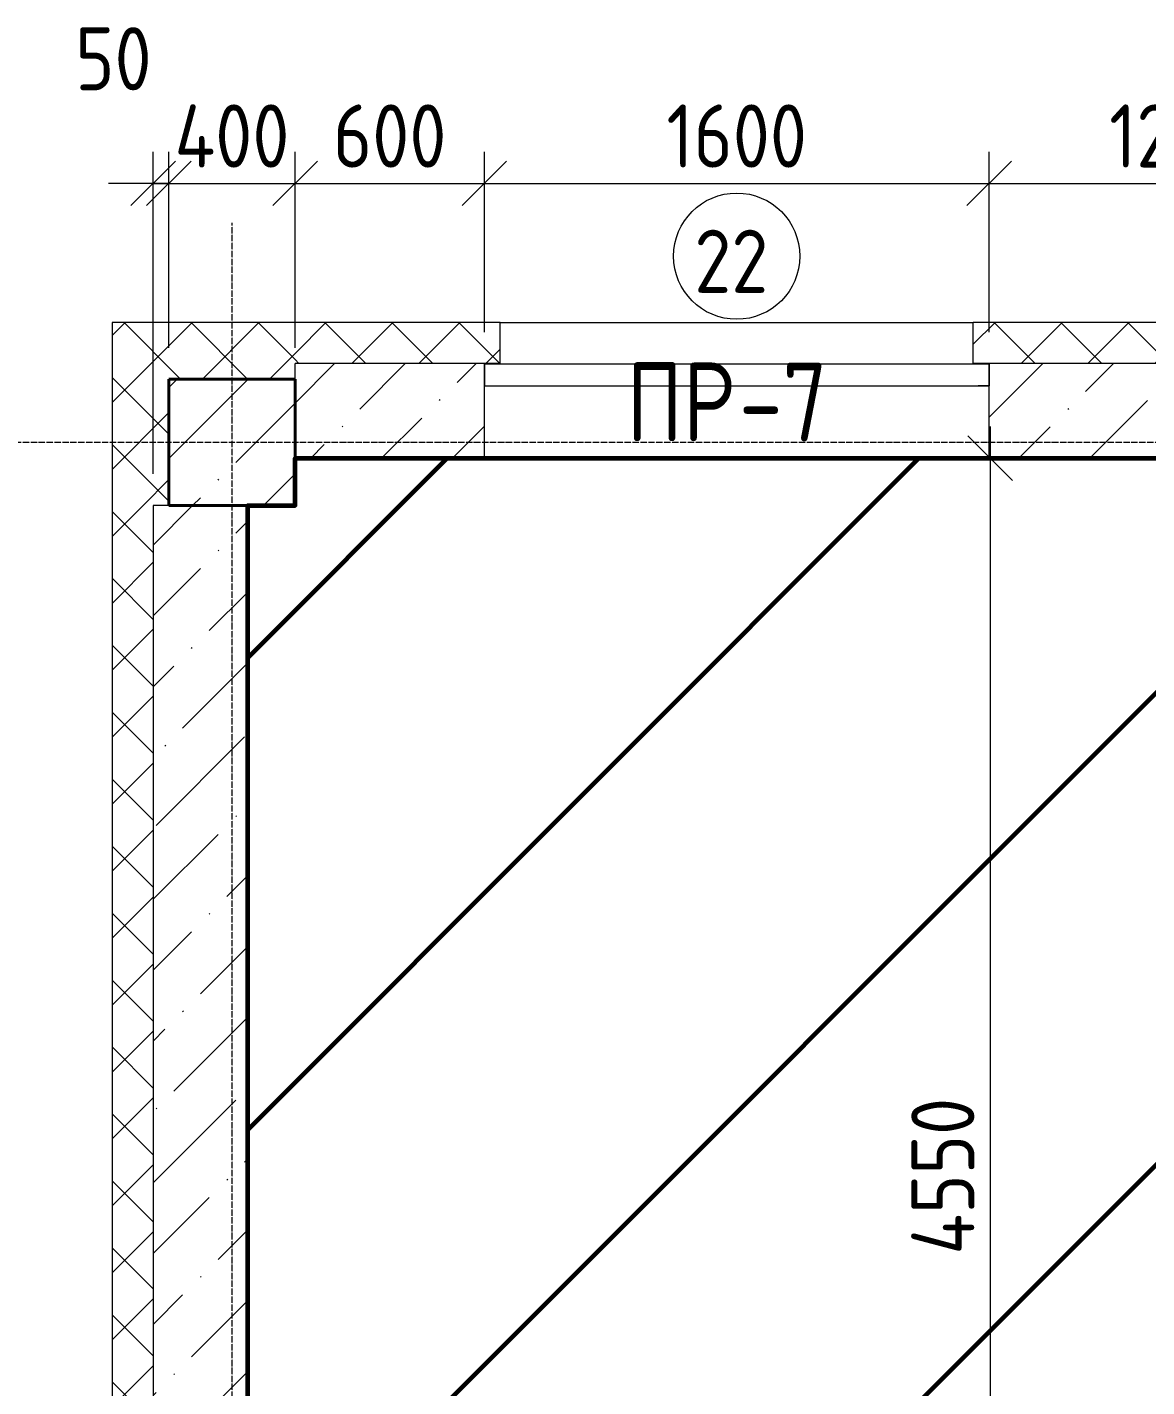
# Model space of a CAD drawing. Header units: millimetres. Extents: x -56773 to 323062, y -262288 to 76460.
# Drawn here: x -18965 to -15416, y -28052 to -23744 of the extents above; entities that cross this region are included whole.
import ezdxf

# ---------------------------------------------------------------- set-up
doc = ezdxf.new("R2010")
doc.units = ezdxf.units.MM
doc.linetypes.add('ADSK_Линия сетки', pattern=[25, 20, -2.5, 0, -2.5])
for name, color, linetype, lineweight in [('1.1)Стяжка керамзит  2 этаж', 5, 'Continuous', 60), ('3.1 Штукатурка внешн стен', 5, 'Continuous', 60), ('_ Окна', 7, 'Continuous', 18), ('Марки', 7, 'Continuous', 20), ('Марки окон', 7, 'Continuous', 20), ('Несущие колонны', 7, 'Continuous', 18), ('Окна', 7, 'Continuous', 9), ('Оси', 7, 'Continuous', 9), ('Размеры', 7, 'Continuous', 9), ('Стены внутренние', 7, 'Continuous', 18), ('Стены наружные', 7, 'Continuous', 18), ('Стены несущие', 7, 'Continuous', 30), ('Стены отделка', 7, 'Continuous', 30), ('Стены штриховка', 7, 'Continuous', 9)]:
    doc.layers.add(name, color=color, linetype=linetype, lineweight=lineweight)
doc.styles.add('GOST Common_2', font='', dxfattribs={"width": 0.9, "height": 250})
doc.styles.add('GOST Common_3', font='', dxfattribs={"width": 0.9, "height": 200})
doc.styles.add('GOST Common_5', font='', dxfattribs={"width": 0.85, "height": 250})
doc.styles.get('GOST Common_2').set_extended_font_data('GOST Common')
doc.styles.get('GOST Common_3').set_extended_font_data('GOST Common')
doc.styles.get('GOST Common_5').set_extended_font_data('GOST Common')
doc.dimstyles.new('ADSK_Основной_2_0', dxfattribs={"dimscale": 304.8, "dimtxt": 201.142999, "dimasz": 0.463911, "dimexe": 0.328084, "dimexo": 0.328084, "dimgap": 0.164042, "dimtad": 1, "dimdec": 3, "dimrnd": 0.001, "dimdsep": 46, "dimtxsty": 'GOST Common_3', "dimblk1": 'OBLIQUE', "dimblk2": 'OBLIQUE', "dimsah": 1, "dimcen": 0.09, "dimdle": 0.328084, "dimazin": 2, "dimtfac": 1, "dimtdec": 4, "dimtix": 1, "dimtmove": 0, "dimatfit": 3, "dimfxl": 1, "dimtvp": 1, "dimtolj": 1, "dimtzin": 0, "dimlwd": 20, "dimlwe": 20, "dimarcsym": 2})
doc.dimstyles.new('ADSK_Основной_2_0_1', dxfattribs={"dimscale": 304.8, "dimtxt": 201.142999, "dimasz": 0.463911, "dimexe": 0.328084, "dimexo": 0.328084, "dimgap": 0.164042, "dimtad": 1, "dimdec": 3, "dimrnd": 0.001, "dimdsep": 46, "dimtxsty": 'GOST Common_3', "dimblk1": 'OBLIQUE', "dimblk2": 'OBLIQUE', "dimsah": 1, "dimcen": 0.09, "dimdle": 0.328084, "dimazin": 2, "dimtfac": 1, "dimtdec": 4, "dimtix": 1, "dimtmove": 1, "dimatfit": 3, "dimfxl": 1, "dimtvp": 1, "dimtolj": 1, "dimtzin": 0, "dimlwd": 20, "dimlwe": 20, "dimarcsym": 2})
pattern_1 = [(45, (1283.93, -48864.63), (84.18955, 308.69595), [396.875, -79.375, 3.353, -76.022])]
pattern_2 = [(45, (1283.93, -48864.63), (-106.066, 106.066), []), (135, (1283.93, -48864.63), (-106.066, -106.066), [])]

# ---------------------------------------------------------------- blocks, each defined once
blk = doc.blocks.new('ADSK_КолоннаЖБ_Прямоугольная - 400x400 мм-1807142-Кладочный план 1-го этажа')
at = {"layer": 'Несущие колонны', "lineweight": 40}
for p, q in [((-200, 200), (200, 200)), ((-200, -200), (-200, 200)), ((200, 200), (200, -200)), ((200, -200), (-200, -200))]:
    blk.add_line(p, q, dxfattribs=at)
blk = doc.blocks.new('ОКНО L03 _2СТ_RS - ОК-1_1600х2000h_противоударное-3556409-Кладочный план 1-го этажа')
at = {"layer": '_ Окна'}
for p, q in [((-838.1, 149), (761.9, 149)), ((-838.1, 149), (-838.1, 79)), ((-838.1, 149), (-833.1, 149)), ((761.9, 149), (756.9, 149)), ((761.9, 149), (761.9, 79)), ((-838.1, 79), (761.9, 79)), ((-838.1, 79), (-803.1, 79)), ((761.9, 79), (726.9, 79))]:
    blk.add_line(p, q, dxfattribs=at)
blk = doc.blocks.new('_Oblique')
at = {"color": 0, "linetype": 'ByBlock', "lineweight": -2}
blk.add_line((-0.5, -0.5), (0.5, 0.5), dxfattribs=at)
blk = doc.blocks.new('*D4189')
at = {"layer": 'Defpoints', "color": 0, "transparency": 16777216}
for p in [(-18516.1, -24238.9), (-18516.1, -24859.7), (-18566.1, -25259.7)]:
    blk.add_point(p, dxfattribs=at)
at = {"layer": 'Размеры', "color": 0, "lineweight": 20, "transparency": 16777216}
for p, q in [((-18566.1, -25159.7), (-18566.1, -24138.9)), ((-18516.1, -24759.7), (-18516.1, -24138.9)), ((-18566.1, -24238.9), (-18707.5, -24238.9)), ((-18566.1, -24238.9), (-18516.1, -24238.9)), ((-18516.1, -24238.9), (-18374.7, -24238.9))]:
    blk.add_line(p, q, dxfattribs=at)
at = {"layer": 'Размеры', "color": 0, "lineweight": 20, "transparency": 16777216, "xscale": 141.4, "yscale": 141.4, "zscale": 141.4}
blk.add_blockref('_Oblique', (-18566.1, -24238.9), dxfattribs=at)
at = {"layer": 'Размеры', "color": 0, "lineweight": 20, "transparency": 16777216, "xscale": 141.4, "yscale": 141.4, "zscale": 141.4, "rotation": 180}
blk.add_blockref('_Oblique', (-18516.1, -24238.9), dxfattribs=at)
at = {"layer": 'Размеры', "color": 0, "lineweight": 9, "transparency": 16777216, "insert": (-18813.3, -23744.2), "char_height": 200, "width": 302.737, "attachment_point": 1, "line_spacing_factor": 1.022761, "style": 'GOST Common_3'}
blk.add_mtext('\\A1;50', dxfattribs=at)
blk = doc.blocks.new('*D4190')
at = {"layer": 'Defpoints', "color": 0, "transparency": 16777216}
for p in [(-18116.1, -24238.9), (-18516.1, -24859.7), (-18116.1, -24859.7)]:
    blk.add_point(p, dxfattribs=at)
at = {"layer": 'Размеры', "color": 0, "lineweight": 20, "transparency": 16777216}
for p, q in [((-18516.1, -24759.7), (-18516.1, -24138.9)), ((-18116.1, -24759.7), (-18116.1, -24138.9)), ((-18516.1, -24238.9), (-18657.5, -24238.9)), ((-18516.1, -24238.9), (-18116.1, -24238.9)), ((-18116.1, -24238.9), (-17974.7, -24238.9))]:
    blk.add_line(p, q, dxfattribs=at)
at = {"layer": 'Размеры', "color": 0, "lineweight": 20, "transparency": 16777216, "xscale": 141.4, "yscale": 141.4, "zscale": 141.4}
blk.add_blockref('_Oblique', (-18516.1, -24238.9), dxfattribs=at)
at = {"layer": 'Размеры', "color": 0, "lineweight": 20, "transparency": 16777216, "xscale": 141.4, "yscale": 141.4, "zscale": 141.4, "rotation": 180}
blk.add_blockref('_Oblique', (-18116.1, -24238.9), dxfattribs=at)
at = {"layer": 'Размеры', "color": 0, "lineweight": 9, "transparency": 16777216, "insert": (-18316.1, -24088.9), "char_height": 200, "width": 474.561, "attachment_point": 5, "style": 'GOST Common_3'}
blk.add_mtext('\\A1;400', dxfattribs=at)
blk = doc.blocks.new('*D4191')
at = {"layer": 'Defpoints', "color": 0, "transparency": 16777216}
for p in [(-17516.1, -24238.9), (-17516.1, -24810.7), (-18116.1, -24859.7)]:
    blk.add_point(p, dxfattribs=at)
at = {"layer": 'Размеры', "color": 0, "lineweight": 20, "transparency": 16777216}
for p, q in [((-18116.1, -24759.7), (-18116.1, -24138.9)), ((-17516.1, -24710.7), (-17516.1, -24138.9)), ((-18216.1, -24238.9), (-17416.1, -24238.9))]:
    blk.add_line(p, q, dxfattribs=at)
at = {"layer": 'Размеры', "color": 0, "lineweight": 20, "transparency": 16777216, "xscale": 141.4, "yscale": 141.4, "zscale": 141.4, "rotation": 180}
blk.add_blockref('_Oblique', (-18116.1, -24238.9), dxfattribs=at)
at = {"layer": 'Размеры', "color": 0, "lineweight": 20, "transparency": 16777216, "xscale": 141.4, "yscale": 141.4, "zscale": 141.4}
blk.add_blockref('_Oblique', (-17516.1, -24238.9), dxfattribs=at)
at = {"layer": 'Размеры', "color": 0, "lineweight": 9, "transparency": 16777216, "insert": (-17816.1, -24088.9), "char_height": 200, "width": 454.106, "attachment_point": 5, "style": 'GOST Common_3'}
blk.add_mtext('\\A1;600', dxfattribs=at)
blk = doc.blocks.new('*D4192')
at = {"layer": 'Defpoints', "color": 0, "transparency": 16777216}
for p in [(-15916.1, -24238.9), (-17516.1, -24810.7), (-15916.1, -24810.7)]:
    blk.add_point(p, dxfattribs=at)
at = {"layer": 'Размеры', "color": 0, "lineweight": 20, "transparency": 16777216}
for p, q in [((-17516.1, -24710.7), (-17516.1, -24138.9)), ((-15916.1, -24710.7), (-15916.1, -24138.9)), ((-17616.1, -24238.9), (-15816.1, -24238.9))]:
    blk.add_line(p, q, dxfattribs=at)
at = {"layer": 'Размеры', "color": 0, "lineweight": 20, "transparency": 16777216, "xscale": 141.4, "yscale": 141.4, "zscale": 141.4, "rotation": 180}
blk.add_blockref('_Oblique', (-17516.1, -24238.9), dxfattribs=at)
at = {"layer": 'Размеры', "color": 0, "lineweight": 20, "transparency": 16777216, "xscale": 141.4, "yscale": 141.4, "zscale": 141.4}
blk.add_blockref('_Oblique', (-15916.1, -24238.9), dxfattribs=at)
at = {"layer": 'Размеры', "color": 0, "lineweight": 9, "transparency": 16777216, "insert": (-16716.1, -24088.9), "char_height": 200, "width": 560.473, "attachment_point": 5, "style": 'GOST Common_3'}
blk.add_mtext('\\A1;1600', dxfattribs=at)
blk = doc.blocks.new('*D4193')
at = {"layer": 'Defpoints', "color": 0, "transparency": 16777216}
for p in [(-14716.1, -24238.9), (-15916.1, -24810.7), (-14716.1, -24810.7)]:
    blk.add_point(p, dxfattribs=at)
at = {"layer": 'Размеры', "color": 0, "lineweight": 20, "transparency": 16777216}
for p, q in [((-15916.1, -24710.7), (-15916.1, -24138.9)), ((-14716.1, -24710.7), (-14716.1, -24138.9)), ((-16016.1, -24238.9), (-14616.1, -24238.9))]:
    blk.add_line(p, q, dxfattribs=at)
at = {"layer": 'Размеры', "color": 0, "lineweight": 20, "transparency": 16777216, "xscale": 141.4, "yscale": 141.4, "zscale": 141.4, "rotation": 180}
blk.add_blockref('_Oblique', (-15916.1, -24238.9), dxfattribs=at)
at = {"layer": 'Размеры', "color": 0, "lineweight": 20, "transparency": 16777216, "xscale": 141.4, "yscale": 141.4, "zscale": 141.4}
blk.add_blockref('_Oblique', (-14716.1, -24238.9), dxfattribs=at)
at = {"layer": 'Размеры', "color": 0, "lineweight": 9, "transparency": 16777216, "insert": (-15316.1, -24088.9), "char_height": 200, "width": 560.473, "attachment_point": 5, "style": 'GOST Common_3'}
blk.add_mtext('\\A1;1200', dxfattribs=at)
blk = doc.blocks.new('*D4092')
at = {"layer": 'Defpoints', "color": 0, "transparency": 16777216}
for p in [(-15812.7, -25109.7), (-15912.7, -29659.7), (-15591.1, -29659.7)]:
    blk.add_point(p, dxfattribs=at)
at = {"layer": 'Размеры', "color": 0, "lineweight": 20, "transparency": 16777216}
for p, q in [((-15912.7, -25009.7), (-15912.7, -29759.7)), ((-15912.7, -25109.7), (-16012.7, -25109.7)), ((-15691.1, -29659.7), (-16012.7, -29659.7))]:
    blk.add_line(p, q, dxfattribs=at)
at = {"layer": 'Размеры', "color": 0, "lineweight": 20, "transparency": 16777216, "xscale": 141.4, "yscale": 141.4, "zscale": 141.4}
for p, rotation in [((-15912.7, -25109.7), 90), ((-15912.7, -29659.7), 270)]:
    blk.add_blockref('_Oblique', p, dxfattribs=dict(at, rotation=rotation))
at = {"layer": 'Размеры', "color": 0, "lineweight": 9, "transparency": 16777216, "insert": (-16062.7, -27384.7), "char_height": 200, "width": 625.93, "attachment_point": 5, "rotation": 90, "style": 'GOST Common_3'}
blk.add_mtext('\\A1;4550', dxfattribs=at)
blk = doc.blocks.new('М_окна1 - Маркировка типоразмера-1510237-Кладочный план 1-го этажа')
at = {"layer": 'Марки окон'}
blk.add_circle((0, 0), 2, dxfattribs=at)

msp = doc.modelspace()

# ---------------------------------------------------------------- hatches: boundary and pattern name
at = {"layer": '1.1)Стяжка керамзит  2 этаж', "transparency": 33554687}
h = msp.add_hatch(dxfattribs=at)
h.set_pattern_fill('ANSI31', color=5, scale=333)
h.paths.add_polyline_path([(3658.9343, -39509.6624), (3283.9343, -39509.6624), (1683.9343, -39509.6624), (483.9343, -39509.6624), (-716.0657, -39509.6624), (-1641.0657, -39509.6624), (-1641.0657, -41084.6624), (-2391.0657, -41084.6624), (-2391.0657, -41134.6624), (-2391.0657, -41359.6624), (-2391.0657, -41409.6624), (-2491.0657, -41409.6624), (-2491.0657, -42609.6624), (-2391.0657, -42609.6624), (-2391.0657, -42659.6624), (-2391.0657, -45134.6624), (-2391.0657, -45184.6624), (-2366.0657, -45184.6624), (3658.9343, -45184.6624)])
h.paths.add_polyline_path([(-5466.0657, -50134.6624), (-11741.0657, -50134.6624), (-11741.0657, -55809.6624), (-8116.0657, -55809.6624), (-8116.0657, -55659.6624), (-7716.0657, -55659.6624), (-7716.0657, -55809.6624), (-5466.0657, -55809.6624)])
h.paths.add_polyline_path([(-11741.0657, -53484.6624), (-11866.0657, -53484.6624), (-11866.0657, -53359.6624), (-12591.0657, -53359.6624), (-12591.0657, -52809.6624), (-18266.0657, -52809.6624), (-18266.0657, -55659.6624), (-18116.0657, -55659.6624), (-18116.0657, -55809.6624), (-17516.0657, -55809.6624), (-15916.0657, -55809.6624), (-14716.0657, -55809.6624), (-13116.0657, -55809.6624), (-12591.0657, -55809.6624), (-12591.0657, -54809.6624), (-11866.0657, -54809.6624), (-11866.0657, -54684.6624), (-11741.0657, -54684.6624)])
h.paths.add_polyline_path([(-11741.0657, -50959.6624), (-11866.0657, -50959.6624), (-11866.0657, -50834.6624), (-12591.0657, -50834.6624), (-12591.0657, -49684.6624), (-18116.0657, -49684.6624), (-18116.0657, -50059.6624), (-18266.0657, -50059.6624), (-18266.0657, -50659.6624), (-18266.0657, -52259.6624), (-18266.0657, -52684.6624), (-12591.0657, -52684.6624), (-12591.0657, -52284.6624), (-11866.0657, -52284.6624), (-11866.0657, -52159.6624), (-11741.0657, -52159.6624)])
h.paths.add_polyline_path([(-12591.0657, -48084.6624), (-11866.0657, -48084.6624), (-11866.0657, -47959.6624), (-11741.0657, -47959.6624), (-11741.0657, -46759.6624), (-11866.0657, -46759.6624), (-11866.0657, -46634.6624), (-12591.0657, -46634.6624), (-12591.0657, -45359.6624), (-18116.0657, -45359.6624), (-18116.0657, -45659.6624), (-18266.0657, -45659.6624), (-18266.0657, -46859.6624), (-18266.0657, -48459.6624), (-18266.0657, -49559.6624), (-12591.0657, -49559.6624)])
h.paths.add_polyline_path([(-8241.0657, -49284.6624), (-11741.0657, -49284.6624), (-11741.0657, -50134.6624), (-8241.0657, -50134.6624)])
h.paths.add_polyline_path([(-2491.0657, -39229.6624), (-2506.0657, -39229.6624), (-3396.0657, -39229.6624), (-3446.0657, -39229.6624), (-4366.0657, -39229.6624), (-4416.0657, -39229.6624), (-4466.0657, -39229.6624), (-7641.0657, -39229.6624), (-7641.0657, -40134.6624), (-8191.0657, -40134.6624), (-8191.0657, -39229.6624), (-11616.0657, -39229.6624), (-11616.0657, -42834.6624), (-11741.0657, -42834.6624), (-11741.0657, -49284.6624), (-8241.0657, -49284.6624), (-2491.0657, -49284.6624)])
h.paths.add_polyline_path([(-8191.0657, -45984.6624), (-8191.0657, -44784.6624), (-7391.0657, -44784.6624), (-7391.0657, -45984.6624)], flags=16)
h.paths.add_polyline_path([(-8166.0657, -45959.6624), (-8166.0657, -44809.6624), (-7416.0657, -44809.6624), (-7416.0657, -45959.6624)], flags=0)
h.paths.add_polyline_path([(-8116.0657, -45909.6624), (-8116.0657, -44859.6624), (-7466.0657, -44859.6624), (-7466.0657, -45909.6624)], flags=0)
h.paths.add_polyline_path([(-8116.0657, -45659.6624), (-8116.0657, -45259.6624), (-7716.0657, -45259.6624), (-7716.0657, -45659.6624)], flags=0)
h.paths.add_polyline_path([(-11741.0657, -42834.6624), (-11866.0657, -42834.6624), (-11866.0657, -42709.6624), (-11741.0657, -42709.6624), (-11741.0657, -40234.6624), (-13941.0657, -40234.6624), (-13941.0657, -42709.6624), (-13066.0657, -42709.6624), (-13066.0657, -42834.6624), (-14271.0657, -42834.6624), (-14271.0657, -42709.6624), (-14241.0657, -42709.6624), (-14241.0657, -40509.6624), (-14391.0657, -40509.6624), (-14391.0657, -40384.6624), (-14241.0657, -40384.6624), (-14241.0657, -38334.6624), (-15516.0657, -38334.6624), (-15516.0657, -40384.6624), (-15291.0657, -40384.6624), (-15291.0657, -40509.6624), (-15516.0657, -40509.6624), (-15516.0657, -41509.6624), (-15691.0657, -41509.6624), (-15691.0657, -42709.6624), (-15171.0657, -42709.6624), (-15171.0657, -42834.6624), (-17141.0657, -42834.6624), (-17141.0657, -42709.6624), (-15816.0657, -42709.6624), (-15816.0657, -39784.6624), (-16016.0657, -39784.6624), (-16016.0657, -39734.6624), (-15816.0657, -39734.6624), (-15816.0657, -38134.6624), (-16916.0657, -38134.6624), (-16916.0657, -39734.6624), (-16756.0657, -39734.6624), (-16756.0657, -39784.6624), (-17166.0657, -39784.6624), (-17166.0657, -39734.6624), (-16966.0657, -39734.6624), (-16966.0657, -38134.6624), (-18041.0657, -38134.6624), (-18041.0657, -39734.6624), (-17906.0657, -39734.6624), (-17906.0657, -39784.6624), (-18266.0657, -39784.6624), (-18266.0657, -40259.6624), (-18266.0657, -41859.6624), (-18266.0657, -42709.6624), (-18041.0657, -42709.6624), (-18041.0657, -42834.6624), (-18266.0657, -42834.6624), (-18266.0657, -43059.6624), (-18266.0657, -44659.6624), (-18266.0657, -45234.6624), (-11741.0657, -45234.6624)])
h.paths.add_polyline_path([(-11616.0657, -38084.6624), (-11741.0657, -38084.6624), (-11741.0657, -37859.6624), (-14116.0657, -37859.6624), (-14116.0657, -39834.6624), (-12541.0657, -39834.6624), (-12541.0657, -39234.6624), (-11741.0657, -39234.6624), (-11741.0657, -39229.6624), (-11741.0657, -38984.6624), (-11616.0657, -38984.6624)])
h.paths.add_polyline_path([(-1966.0657, -34259.6624), (-2116.0657, -34259.6624), (-2116.0657, -33859.6624), (-1966.0657, -33859.6624), (-1966.0657, -30509.6624), (-2366.0657, -30509.6624), (-2366.0657, -30384.6624), (-2116.0657, -30384.6624), (-2116.0657, -30059.6624), (-1966.0657, -30059.6624), (-1966.0657, -26369.6624), (-4216.0657, -26369.6624), (-4216.0657, -25109.6624), (-7141.0657, -25109.6624), (-7141.0657, -25334.6624), (-7641.0657, -25334.6624), (-7641.0657, -30384.6624), (-3541.0657, -30384.6624), (-3541.0657, -30059.6624), (-3416.0657, -30059.6624), (-3416.0657, -30384.6624), (-3266.0657, -30384.6624), (-3266.0657, -30509.6624), (-3541.0657, -30509.6624), (-7641.0657, -30509.6624), (-7641.0657, -30934.6624), (-8491.0657, -30934.6624), (-8491.0657, -30909.6624), (-8491.0657, -25109.6624), (-11616.0657, -25109.6624), (-11616.0657, -37734.6624), (-9815.0657, -37734.6624), (-9815.0657, -37859.6624), (-11616.0657, -37859.6624), (-11616.0657, -39229.6624), (-8191.0657, -39229.6624), (-8191.0657, -38784.6624), (-7641.0657, -38784.6624), (-7641.0657, -39229.6624), (-4466.0657, -39229.6624), (-4416.0657, -39229.6624), (-4366.0657, -39229.6624), (-3446.0657, -39229.6624), (-3396.0657, -39229.6624), (-2506.0657, -39229.6624), (-2491.0657, -39229.6624), (-1966.0657, -39229.6624)])
h.paths.add_polyline_path([(-8391.0657, -35434.6624), (-8391.0657, -33384.6624), (-7641.0657, -33384.6624), (-7641.0657, -35434.6624)], flags=16)
h.paths.add_polyline_path([(-8366.0657, -35409.6624), (-8366.0657, -33409.6624), (-7666.0657, -33409.6624), (-7666.0657, -35409.6624)], flags=0)
h.paths.add_polyline_path([(-8316.0657, -35359.6624), (-8316.0657, -33459.6624), (-7716.0657, -33459.6624), (-7716.0657, -35359.6624)], flags=0)
h.paths.add_polyline_path([(-8116.0657, -34259.6624), (-8116.0657, -33859.6624), (-7716.0657, -33859.6624), (-7716.0657, -34259.6624)], flags=0)
h.paths.add_polyline_path([(-4526.6157, -36609.6624), (-4526.6157, -35959.6624), (-4512.6157, -35959.6624), (-4512.6157, -36609.6624)], flags=16)
h.paths.add_polyline_path([(-4466.0657, -36334.6624), (-4466.0657, -36284.6624), (-4366.0657, -36284.6624), (-4366.0657, -36334.6624), (-4366.0657, -37054.6624), (-4366.0657, -37104.6624), (-4466.0657, -37104.6624), (-4466.0657, -37054.6624)], flags=16)
h.paths.add_polyline_path([(-4428.5657, -37054.6624), (-4428.5657, -36334.6624), (-4403.5657, -36334.6624), (-4403.5657, -37054.6624)], flags=0)
h.paths.add_polyline_path([(-4526.6157, -35359.6624), (-4526.6157, -34709.6624), (-4512.6157, -34709.6624), (-4512.6157, -35359.6624)], flags=16)
h.paths.add_polyline_path([(-4466.0657, -38554.6624), (-4366.0657, -38554.6624), (-4366.0657, -38604.6624), (-4366.0657, -39129.6624), (-4416.0657, -39129.6624), (-4466.0657, -39129.6624), (-4466.0657, -38604.6624)], flags=16)
h.paths.add_polyline_path([(-4403.5657, -38604.6624), (-4403.5657, -39129.6624), (-4428.5657, -39129.6624), (-4428.5657, -38604.6624)], flags=0)
h.paths.add_polyline_path([(-4466.0657, -35034.6624), (-4466.0657, -34984.6624), (-4466.0657, -34134.6624), (-4466.0657, -34084.6624), (-4466.0657, -33134.6624), (-4466.0657, -33084.6624), (-4466.0657, -32159.6624), (-4466.0657, -32059.6624), (-4366.0657, -32059.6624), (-3216.0657, -32059.6624), (-3166.0657, -32059.6624), (-2016.0657, -32059.6624), (-1966.0657, -32059.6624), (-1966.0657, -32159.6624), (-2016.0657, -32159.6624), (-3166.0657, -32159.6624), (-3216.0657, -32159.6624), (-4366.0657, -32159.6624), (-4366.0657, -33084.6624), (-4366.0657, -33134.6624), (-4366.0657, -34084.6624), (-4366.0657, -34134.6624), (-4366.0657, -34984.6624), (-4366.0657, -35034.6624)], flags=16)
h.paths.add_polyline_path([(-4428.5657, -34984.6624), (-4428.5657, -34134.6624), (-4403.5657, -34134.6624), (-4403.5657, -34984.6624)], flags=0)
h.paths.add_polyline_path([(-4366.0657, -39167.1624), (-3446.0657, -39167.1624), (-3446.0657, -39192.1624), (-4366.0657, -39192.1624)], flags=16)
h.paths.add_polyline_path([(-4428.5657, -34084.6624), (-4428.5657, -33134.6624), (-4403.5657, -33134.6624), (-4403.5657, -34084.6624)], flags=0)
h.paths.add_polyline_path([(-4428.5657, -33084.6624), (-4428.5657, -32159.6624), (-4416.0657, -32059.6624), (-4366.0657, -32059.6624), (-4366.0657, -32097.1624), (-3216.0657, -32097.1624), (-3216.0657, -32122.1624), (-4366.0657, -32122.1624), (-4366.0657, -32159.6624), (-4403.5657, -32159.6624), (-4403.5657, -33084.6624)], flags=0)
h.paths.add_polyline_path([(-3396.0657, -39167.1624), (-2506.0657, -39167.1624), (-2506.0657, -39192.1624), (-3396.0657, -39192.1624)], flags=16)
h.paths.add_polyline_path([(-2346.0657, -39167.1624), (-2016.0657, -39167.1624), (-2016.0657, -39192.1624), (-2346.0657, -39192.1624)], flags=16)
h.paths.add_polyline_path([(-3166.0657, -32097.1624), (-2016.0657, -32097.1624), (-2016.0657, -32122.1624), (-3166.0657, -32122.1624)], flags=0)
h.paths.add_polyline_path([(-11616.0657, -30934.6624), (-12591.0657, -30934.6624), (-12591.0657, -30284.6624), (-15416.0657, -30284.6624), (-15416.0657, -30909.6624), (-15416.0657, -31909.6624), (-15416.0657, -32709.6624), (-15416.0657, -33709.7905), (-15416.0657, -34059.6624), (-13466.0657, -34059.6624), (-13466.0657, -34259.6624), (-11916.0657, -34259.6624), (-11916.0657, -34059.6624), (-11616.0657, -34059.6624)])
h.paths.add_polyline_path([(-11616.0657, -25109.6624), (-12116.0657, -25109.6624), (-12116.0657, -25259.6624), (-12516.0657, -25259.6624), (-12516.0657, -25109.6624), (-13116.0657, -25109.6624), (-14716.0657, -25109.6624), (-14791.0657, -25109.6624), (-14791.0657, -27634.6624), (-14916.0657, -27634.6624), (-14916.0657, -25109.6624), (-15916.0657, -25109.6624), (-17516.0657, -25109.6624), (-18116.0657, -25109.6624), (-18116.0657, -25259.6624), (-18266.0657, -25259.6624), (-18266.0657, -30159.6624), (-18266.0657, -30259.6624), (-15616.0657, -30259.6624), (-15416.0657, -30259.6624), (-15416.0657, -30159.6624), (-15516.0657, -30159.6624), (-15516.0657, -29734.6624), (-14891.0657, -29734.6624), (-14891.0657, -29684.6624), (-15566.0657, -29684.6624), (-15566.0657, -30159.6624), (-15591.0657, -30159.6624), (-15591.0657, -29659.6624), (-14916.0657, -29659.6624), (-14916.0657, -28834.6624), (-14791.0657, -28834.6624), (-14791.0657, -29934.6624), (-11616.0657, -29934.6624)])
at = {"layer": 'Несущие колонны', "lineweight": 9}
h = msp.add_hatch(dxfattribs=at)
h.set_pattern_fill('FP_3', color=256, style=0, pattern_type=2)
h.set_pattern_definition([(45, (1283.93, -48864.63), (-224.5064, 224.5064), []), (45, (1508.44, -48864.63), (-224.5064, 224.5064), [396.875, -79.375, 3.353, -76.022])])
h.paths.add_polyline_path([(-18516.0657, -25259.6624), (-18116.0657, -25259.6624), (-18116.0657, -24859.6624), (-18516.0657, -24859.6624)])
at = {"layer": 'Стены внутренние', "lineweight": 9}
h = msp.add_hatch(dxfattribs=at)
h.set_pattern_fill('FP_1', color=256, style=0, pattern_type=2)
h.set_pattern_definition(pattern_1)
h.paths.add_polyline_path([(-8391.0657, -25109.6624), (-7116.0657, -25109.6624), (-7116.0657, -24810.6624), (-9316.0657, -24810.6624), (-9316.0657, -25109.6624), (-8466.0657, -25109.6624)])
h.paths.add_polyline_path([(-2116.0657, -25109.6624), (-2116.0657, -24809.6624), (-2126.0657, -24809.6624), (-2126.0657, -25109.6624)])
h.paths.add_polyline_path([(-3946.0657, -25109.6624), (-3906.0657, -25109.6624), (-3906.0657, -24809.6624), (-4916.0657, -24810.6624), (-4916.0657, -25109.6624), (-4096.0657, -25109.6624)])
h.paths.add_polyline_path([(-10916.0657, -25109.6624), (-10916.0657, -24810.6624), (-13116.0657, -24810.6624), (-13116.0657, -25109.6624), (-12293.961, -25109.6624)])
h.paths.add_polyline_path([(-14916.0657, -25109.6624), (-14716.0657, -25109.6624), (-14716.0657, -24810.6624), (-15916.0657, -24810.6624), (-15916.0657, -25109.6624), (-15238.9058, -25109.6624)])
h.paths.add_polyline_path([(-18116.0657, -25109.6624), (-17516.0657, -25109.6624), (-17516.0657, -24810.6624), (-18116.0657, -24809.6624)])
h = msp.add_hatch(dxfattribs=at)
h.set_pattern_fill('FP_1', color=256, style=0, pattern_type=2)
h.set_pattern_definition(pattern_1)
h.paths.add_polyline_path([(-18266.0657, -30259.6624), (-18266.0657, -25259.6624), (-18566.0657, -25259.6624), (-18566.0657, -30259.6624), (-18316.0657, -30259.6624)])
at = {"layer": 'Стены наружные', "lineweight": 9}
h = msp.add_hatch(dxfattribs=at)
h.set_pattern_fill('FP_4', color=256, style=0, pattern_type=2)
h.set_pattern_definition(pattern_2)
h.paths.add_polyline_path([(-18116.0657, -24860.0624), (-18116.0657, -24680.0624), (-18696.0657, -24680.0624), (-18696.0657, -24860.0624), (-18516.0657, -24860.0624)])
h = msp.add_hatch(dxfattribs=at)
h.set_pattern_fill('FP_4', color=256, style=0, pattern_type=2)
h.set_pattern_definition(pattern_2)
h.paths.add_polyline_path([(-3906.0657, -24809.6624), (-3906.0657, -24679.6624), (-4966.0657, -24679.6624), (-4966.0657, -24809.6624)])
h.paths.add_polyline_path([(-2116.0657, -24809.6624), (-2116.0657, -24680.0624), (-2126.0657, -24679.6624), (-2126.0657, -24809.6624)])
h.paths.add_polyline_path([(-12293.961, -24809.6624), (-10866.0657, -24809.6624), (-10866.0657, -24679.6624), (-13166.0657, -24679.6624), (-13166.0657, -24809.6624)])
h.paths.add_polyline_path([(-9366.0657, -24809.6624), (-7066.0657, -24809.6624), (-7066.0657, -24679.6624), (-9366.0657, -24679.6624)])
h.paths.add_polyline_path([(-14666.0657, -24809.6624), (-14666.0657, -24679.6624), (-15966.0657, -24679.6624), (-15966.0657, -24809.6624), (-15238.9058, -24809.6624)])
h.paths.add_polyline_path([(-17466.0657, -24809.6624), (-17466.0657, -24679.6624), (-18116.0657, -24680.0624), (-18116.0657, -24809.6624)])
h = msp.add_hatch(dxfattribs=at)
h.set_pattern_fill('FP_4', color=256, style=0, pattern_type=2)
h.set_pattern_definition(pattern_2)
h.paths.add_polyline_path([(-18516.0657, -25259.6624), (-18516.0657, -24860.0624), (-18696.0657, -24860.0624), (-18696.0657, -25259.6624), (-18566.0657, -25259.6624)])
h = msp.add_hatch(dxfattribs=at)
h.set_pattern_fill('FP_4', color=256, style=0, pattern_type=2)
h.set_pattern_definition(pattern_2)
h.paths.add_polyline_path([(-18696.0657, -30259.6624), (-18566.0657, -30259.6624), (-18566.0657, -25259.6624), (-18696.0657, -25259.6624), (-18696.0657, -28091.7649)])

# ---------------------------------------------------------------- linework, layer by layer
at = {"layer": '3.1 Штукатурка внешн стен'}
msp.add_lwpolyline([(-18266.0657, -30159.6624), (-18266.0657, -25259.6624), (-18116.0657, -25259.6624), (-18116.0657, -25109.6624), (-14916.0657, -25109.6624)], dxfattribs=at)
at = {"layer": 'Несущие колонны', "lineweight": 9}
for p, q in [((-18116.0657, -24859.6624), (-18516.0657, -24859.6624)), ((-18516.0657, -24859.6624), (-18516.0657, -25259.6624)), ((-18116.0657, -25259.6624), (-18116.0657, -24859.6624)), ((-18516.0657, -25259.6624), (-18116.0657, -25259.6624))]:
    msp.add_line(p, q, dxfattribs=at)
at = {"layer": 'Оси', "linetype": 'ADSK_Линия сетки', "lineweight": 5}
for p, q in [((-18316.0657, -59838.5137), (-18316.0657, -24363.7173)), ((-1213.4695, -25059.6624), (-23956.1623, -25059.6624))]:
    msp.add_line(p, q, dxfattribs=at)
at = {"layer": 'Стены внутренние', "lineweight": 5}
msp.add_line((-15916.0657, -25109.6624), (-17516.0657, -25109.6624), dxfattribs=at)
at = {"layer": 'Стены наружные', "lineweight": 9}
msp.add_line((-17466.0657, -24679.6624), (-15966.0657, -24679.6624), dxfattribs=at)
at = {"layer": 'Стены несущие', "lineweight": 9}
for p, q in [((-17516.0657, -24810.6624), (-17466.0657, -24810.6624)), ((-17516.0657, -25109.6624), (-17516.0657, -24810.6624)), ((-17466.0657, -24809.6624), (-17466.0657, -24810.6624)), ((-15966.0657, -24809.6624), (-15966.0657, -24810.6624)), ((-15966.0657, -24810.6624), (-15916.0657, -24810.6624)), ((-15916.0657, -25109.6624), (-15916.0657, -24810.6624)), ((-18116.0657, -25109.6624), (-18116.0657, -24860.0624)), ((-18116.0657, -25109.6624), (-17516.0657, -25109.6624)), ((-15916.0657, -25109.6624), (-14916.0657, -25109.6624)), ((-18566.0657, -25259.6624), (-18566.0657, -30259.6624)), ((-18266.0657, -25259.6624), (-18516.0657, -25259.6624)), ((-18266.0657, -30159.6624), (-18266.0657, -25259.6624))]:
    msp.add_line(p, q, dxfattribs=at)
at = {"layer": 'Стены отделка', "lineweight": 18}
for p, q in [((-18696.0657, -24680.0624), (-18696.0657, -25259.6624)), ((-18116.0657, -24680.0624), (-18696.0657, -24680.0624)), ((-17466.0657, -24679.6624), (-18116.0657, -24679.6624)), ((-18116.0657, -24680.0624), (-18116.0657, -24679.6624)), ((-17466.0657, -24809.6624), (-17466.0657, -24679.6624)), ((-14666.0657, -24679.6624), (-15966.0657, -24679.6624)), ((-15966.0657, -24809.6624), (-15966.0657, -24679.6624)), ((-18116.0657, -24860.0624), (-18116.0657, -24809.6624)), ((-18516.0657, -25259.6624), (-18516.0657, -24860.0624)), ((-18516.0657, -24860.0624), (-18116.0657, -24860.0624)), ((-18696.0657, -25259.6624), (-18696.0657, -33879.6624))]:
    msp.add_line(p, q, dxfattribs=at)
at = {"layer": 'Стены штриховка', "lineweight": 9}
for p, q in [((-17466.0657, -24809.6624), (-18116.0657, -24809.6624)), ((-14666.0657, -24809.6624), (-15966.0657, -24809.6624)), ((-18516.0657, -25259.6624), (-18566.0657, -25259.6624))]:
    msp.add_line(p, q, dxfattribs=at)

# ---------------------------------------------------------------- block references
at = {"layer": 'Марки окон', "xscale": 99.99999999999993, "yscale": 99.99999999999993, "zscale": 99.99999999999993}
msp.add_blockref('М_окна1 - Маркировка типоразмера-1510237-Кладочный план 1-го этажа', (-16716.0657, -24469.6624), dxfattribs=at)
at = {"layer": 'Несущие колонны', "lineweight": 40, "rotation": 89.9999999999999}
msp.add_blockref('ADSK_КолоннаЖБ_Прямоугольная - 400x400 мм-1807142-Кладочный план 1-го этажа', (-18316.0657, -25059.6624), dxfattribs=at)
at = {"layer": 'Окна'}
msp.add_blockref('ОКНО L03 _2СТ_RS - ОК-1_1600х2000h_противоударное-3556409-Кладочный план 1-го этажа', (-16677.9657, -24959.6624), dxfattribs=at)

# ---------------------------------------------------------------- texts
at = {"layer": 'Марки', "lineweight": 9, "char_height": 250, "attachment_point": 1, "style": 'GOST Common_5'}
for s, insert, width in [('ПР', (-17065.9965, -24806.6813), 432.91125), ('-7', (-16708.809, -24806.6813), 389.620125)]:
    msp.add_mtext(s, dxfattribs=dict(at, insert=insert, width=width))
at = {"layer": 'Марки окон', "lineweight": 5, "insert": (-16850.6231, -24385.8771), "char_height": 200, "width": 317.46825, "attachment_point": 1, "style": 'GOST Common_2'}
msp.add_mtext('22', dxfattribs=at)

# ---------------------------------------------------------------- dimensions: what is measured, and where the dimension line sits
at = {"layer": 'Размеры', "lineweight": 9}
dim = msp.add_linear_dim(base=(-18516.0657, -24238.8851), p1=(-18566.0657, -25259.6624), p2=(-18516.0657, -24859.6624), dimstyle='ADSK_Основной_2_0_1', override={"dimpost": '<>', "dimfxl": 403.112887}, dxfattribs=at)
dim.commit()
dim.dimension.update_dxf_attribs({"geometry": '*D4189', "text_midpoint": (-18661.8817, -24060.8528), "dimtype": 160})
for base, p1, p2, override, picture, middle in [((-18116.0657, -24238.8851), (-18516.0657, -24859.6624), (-18116.0657, -24859.6624), {"dimpost": '<>', "dimfxl": 400}, '*D4190', (-18316.0657, -24088.8851)), ((-17516.0657, -24238.8851), (-18116.0657, -24859.6624), (-17516.0657, -24810.6624), {"dimpost": '<>', "dimfxl": 601.997508}, '*D4191', (-17816.0657, -24088.8851)), ((-15916.0657, -24238.8851), (-17516.0657, -24810.6624), (-15916.0657, -24810.6624), {"dimpost": '<>', "dimfxl": 1600}, '*D4192', (-16716.0657, -24088.8851)), ((-14716.0657, -24238.8851), (-15916.0657, -24810.6624), (-14716.0657, -24810.6624), {"dimpost": '<>', "dimfxl": 1200}, '*D4193', (-15316.0657, -24088.8851))]:
    dim = msp.add_linear_dim(base=base, p1=p1, p2=p2, dimstyle='ADSK_Основной_2_0', override=override, dxfattribs=at)
    dim.commit()
    dim.dimension.update_dxf_attribs({"geometry": picture, "text_midpoint": middle})
dim = msp.add_linear_dim(base=(-15912.715, -29659.6624), p1=(-15812.7301, -25109.6624), p2=(-15591.0657, -29659.6624), angle=90, dimstyle='ADSK_Основной_2_0', override={"dimpost": '<>', "dimfxl": 4555.396263}, dxfattribs=at)
dim.commit()
dim.dimension.update_dxf_attribs({"geometry": '*D4092', "text_midpoint": (-16062.715, -27384.6624)})

doc.saveas('drawing.dxf')
